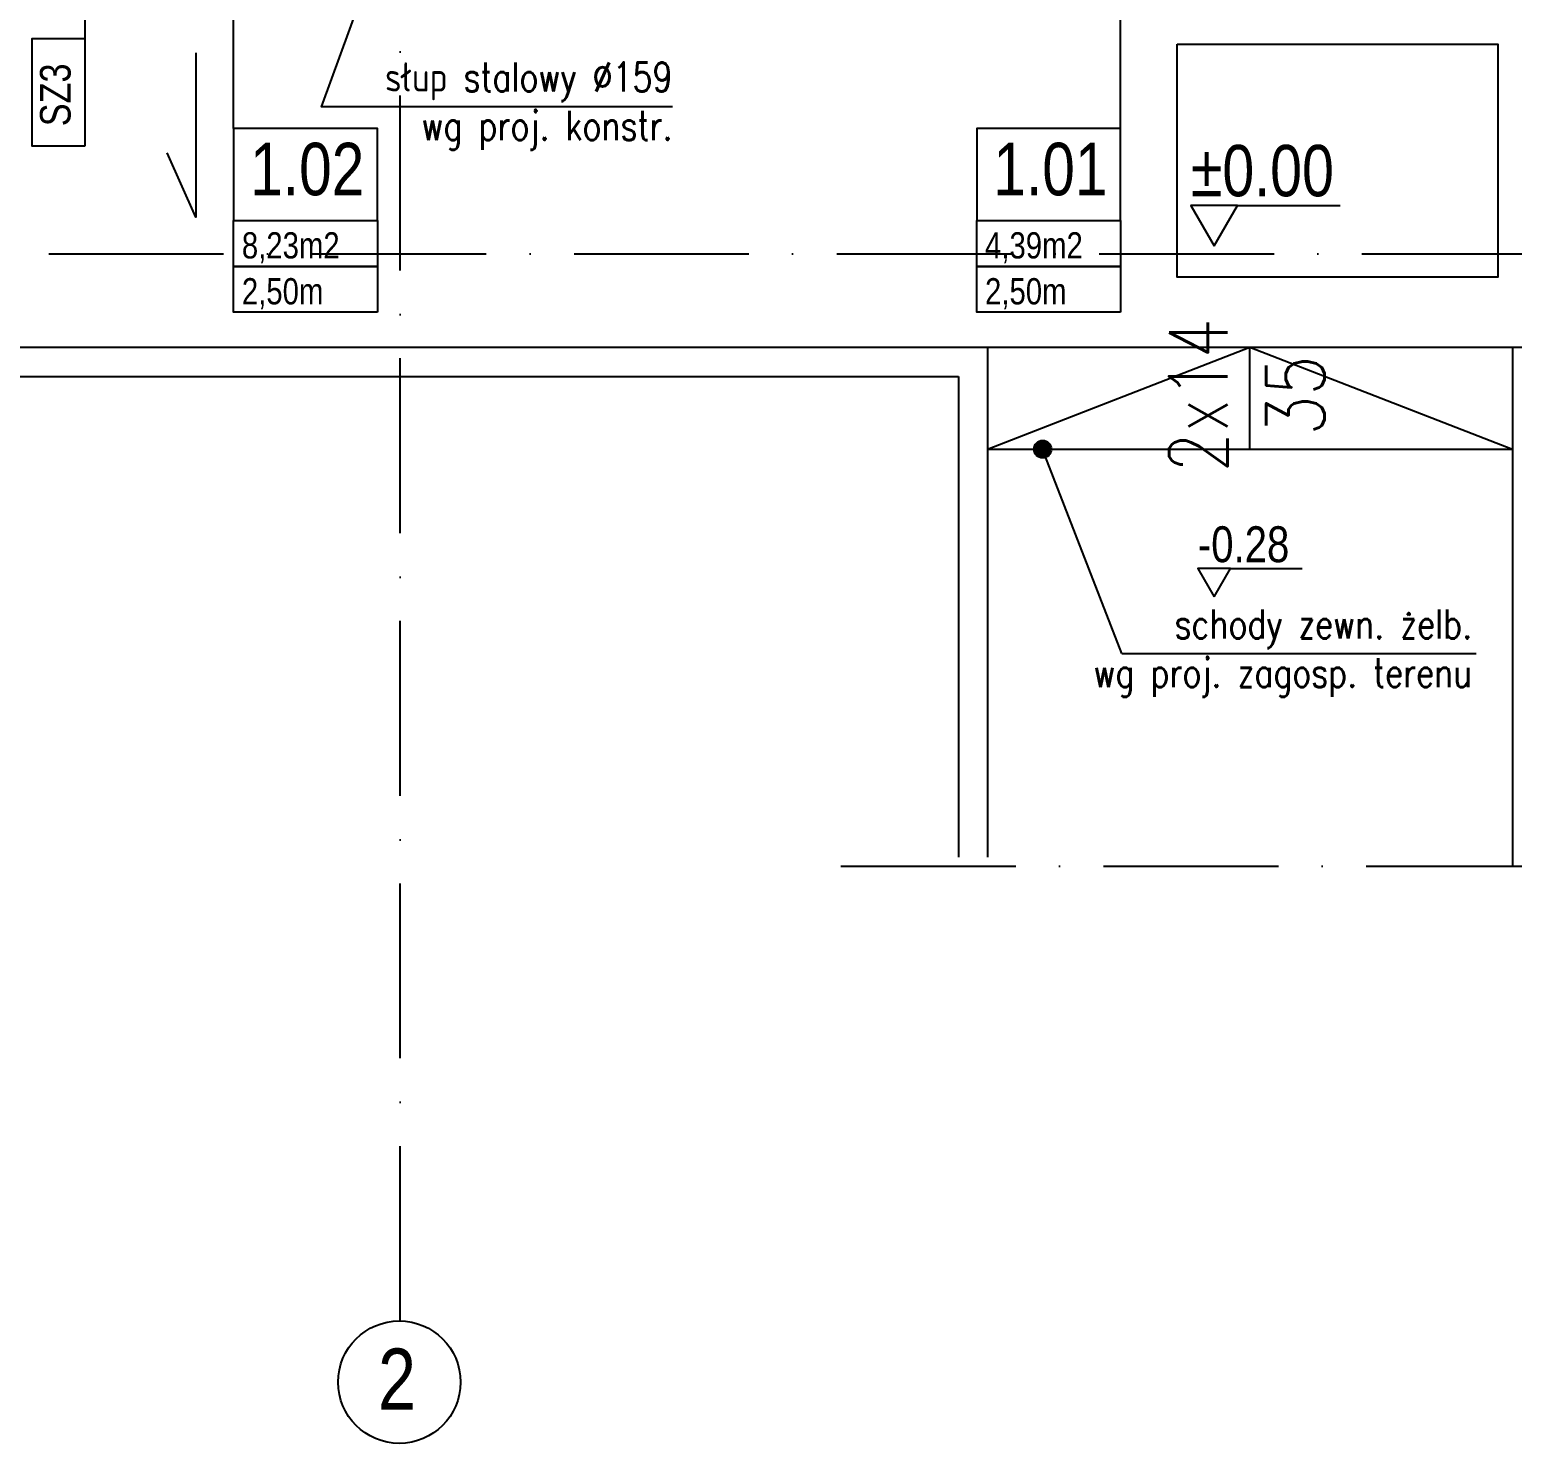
# Model space of a CAD drawing. Header units: millimetres. Extents: x 58205 to 122423, y 1055 to 94479.
# Drawn here: x 69578 to 70087, y 10321 to 10806 of the extents above; entities that cross this region are included whole.
import ezdxf

# ---------------------------------------------------------------- set-up
doc = ezdxf.new("R2010")
doc.units = ezdxf.units.MM
doc.linetypes.add('0707_PB_080619_gn_xref$0$ACAD_ISO10W100', pattern=[18, 12, -3, 0, -3])
doc.linetypes.add('ACAD_ISO10W100', pattern=[18, 12, -3, 0, -3])
for name, color, linetype in [('+48_KOTY', 3, 'Continuous'), ('+48_OPISY', 3, 'Continuous'), ('+48_OPISY T', 3, 'Continuous'), ('+48_OPISY_POM', 3, 'Continuous'), ('+48_OPISY_ŚCIAN', 3, 'Continuous'), ('+48_OSIE', 8, 'Continuous'), ('+48_SCHODY', 2, 'Continuous'), ('+48_WIDOK', 5, 'Continuous')]:
    doc.layers.add(name, color=color, linetype=linetype)
doc.styles.add('WRP_ARIAL', font='ARIAL.TTF', dxfattribs={"width": 0.8})
doc.styles.add('wymiary', font='romans.shx', dxfattribs={"width": 0.8})

# ---------------------------------------------------------------- blocks, each defined once
blk = doc.blocks.new('OZN_OSI')
at = {"layer": '+48_OSIE', "linetype": 'Continuous', "ltscale": 5}
blk.add_circle((0, -30), 30, dxfattribs=at)
at = {"layer": '+48_OSIE', "linetype": 'Continuous', "ltscale": 5, "style": 'WRP_ARIAL', "width": 0.8}
blk.add_attdef('NR', (-23.26, -43.54), '', height=30, dxfattribs=at)
blk = doc.blocks.new('OPISY_POM_METKA')
at = {"layer": '+48_OPISY_POM', "ltscale": 5}
for points in [[(0, -70), (109.7, -70), (109.7, 0), (0, 0)], [(109.7, -105), (0, -105), (0, -70), (109.7, -70)]]:
    blk.add_lwpolyline(points, close=True, dxfattribs=at)
at = {"layer": '+48_OPISY_POM'}
blk.add_lwpolyline([(109.7, -140), (0, -140), (0, -105), (109.7, -105)], close=True, dxfattribs=at)
at = {"layer": '+48_OPISY_POM', "ltscale": 5, "style": 'WRP_ARIAL', "width": 0.8}
for tag, p, height in [('NRPOM', (25.8, -50.8), 40), ('POW', (6.4, -99), 20)]:
    blk.add_attdef(tag, p, '', height=height, dxfattribs=at)
at = {"layer": '+48_OPISY_POM', "style": 'WRP_ARIAL', "width": 0.8}
blk.add_attdef('H', (6.4, -134), '', height=20, dxfattribs=at)
blk = doc.blocks.new('SCIANA')
at = {"layer": '+48_OPISY_ŚCIAN', "ltscale": 5}
blk.add_line((-25, 0), (25, 0), dxfattribs=at)
blk.add_lwpolyline([(-60, 0), (-25, 0), (-25, 17.5), (-60, 17.5)], close=True, dxfattribs=at)
at = {"layer": '+48_OPISY_ŚCIAN', "ltscale": 5, "style": 'WRP_ARIAL', "width": 0.8}
blk.add_attdef('TYP', (-53.56, 4.8), '', height=10, dxfattribs=at)
blk = doc.blocks.new('koty')
at = {"layer": '+48_KOTY', "color": 3, "ltscale": 5}
blk.add_line((70403.15, 11224.99), (70423.15, 11224.99), dxfattribs=at)
blk.add_lwpolyline([(70398.6, 11217.11), (70403.15, 11224.99), (70394.05, 11224.99)], close=True, dxfattribs=at)
at = {"layer": '+48_KOTY', "color": 3, "style": 'WRP_ARIAL', "width": 0.8}
blk.add_attdef('POZIOM', (70403.19, 11226.78), '', height=10, dxfattribs=at)

msp = doc.modelspace()

# ---------------------------------------------------------------- hatches: boundary and pattern name
at = {"layer": '+48_OPISY T'}
h = msp.add_hatch(color=256, dxfattribs=at)
edge = h.paths.add_edge_path()
edge.add_arc((69925.836, 10662.217), 3, 0, 360)

# ---------------------------------------------------------------- linework, layer by layer
at = {"layer": '+48_OPISY'}
msp.add_line((69952.98, 10592.177), (70074.537, 10592.177), dxfattribs=at)
at = {"layer": '+48_OPISY', "linetype": '0707_PB_080619_gn_xref$0$ACAD_ISO10W100', "ltscale": 5}
msp.add_line((69856.613, 10519.217), (70238.57, 10519.217), dxfattribs=at)
at = {"layer": '+48_OPISY'}
for points in [[(69798.878, 10779.716), (69678.421, 10779.716), (69700.498, 10840.33)], [(69952.98, 10592.177), (69925.836, 10662.217)]]:
    msp.add_lwpolyline(points, dxfattribs=at)
at = {"layer": '+48_OPISY T'}
msp.add_circle((69925.836, 10662.217), 3, dxfattribs=at)
at = {"layer": '+48_OPISY_POM'}
for p, q in [((69648.285, 10772.195), (69648.285, 10874.165)), ((69952.598, 10772.195), (69952.598, 10874.165))]:
    msp.add_line(p, q, dxfattribs=at)
at = {"layer": '+48_OSIE', "linetype": 'ACAD_ISO10W100', "ltscale": 5}
for p, q in [((69705.484, 10363.161), (69705.484, 13180.923)), ((68053.193, 10729.217), (71642.384, 10729.217))]:
    msp.add_line(p, q, dxfattribs=at)
at = {"layer": '+48_SCHODY'}
for points in [[(69906.984, 10662.217), (69996.984, 10697.217), (70086.984, 10662.217)], [(69996.984, 10662.217), (69996.984, 10697.217)]]:
    msp.add_lwpolyline(points, dxfattribs=at)
at = {"layer": '+48_WIDOK'}
msp.add_lwpolyline([(69971.984, 10801.217), (70081.984, 10801.217), (70081.984, 10721.217), (69971.984, 10721.217)], close=True, dxfattribs=at)
at = {"layer": '+48_WIDOK', "linetype": 'Continuous'}
msp.add_lwpolyline([(69635.32, 10798.201), (69635.32, 10741.782), (69625.494, 10763.874)], dxfattribs=at)
at = {"layer": '+48_WIDOK'}
for points in [[(69514.485, 10697.217), (70193.484, 10697.217)], [(69906.984, 10697.217), (69906.984, 10522.217)], [(70086.984, 10697.217), (70086.984, 10519.217)], [(69524.485, 10687.217), (69896.984, 10687.217)], [(69896.984, 10687.217), (69896.984, 10522.217)], [(69906.984, 10662.217), (70086.984, 10662.217)]]:
    msp.add_lwpolyline(points, dxfattribs=at)

# ---------------------------------------------------------------- block references
at = {"layer": '+48_KOTY'}
ref = msp.add_blockref('koty', (-53916.862, -9010.136), dxfattribs=dict(at, xscale=1.759999999572756, yscale=1.759999999567299, zscale=1.759999999567403))
ref.add_attrib('POZIOM', '±0.00', (69976.701, 10749), dxfattribs={"color": 3, "height": 17.6, "style": 'WRP_ARIAL', "width": 0.8})
ref = msp.add_blockref('koty', (-16746.4, -3207.944), dxfattribs=dict(at, xscale=1.231999999701657, yscale=1.231999999697109, zscale=1.231999999697182))
ref.add_attrib('POZIOM', '-0.28', (69979.094, 10623.452), dxfattribs={"color": 3, "height": 12.32, "style": 'WRP_ARIAL', "width": 0.8})
at = {"layer": '+48_OPISY_POM'}
ref = msp.add_blockref('OPISY_POM_METKA', (69648.285, 10772.195), dxfattribs=dict(at, xscale=0.4499999999970896, yscale=0.4499999999998181, zscale=0.4499999999992042))
ref.add_attrib('H', '2,50m', (69651.144, 10711.906), dxfattribs={"height": 9, "style": 'WRP_ARIAL', "width": 0.8})
ref.add_attrib('NRPOM', '1.02', (69653.997, 10749.335), dxfattribs={"ltscale": 5, "height": 18, "style": 'WRP_ARIAL', "width": 0.8})
ref.add_attrib('POW', '8,23m2', (69651.144, 10727.656), dxfattribs={"ltscale": 5, "height": 9, "style": 'WRP_ARIAL', "width": 0.8})
ref = msp.add_blockref('OPISY_POM_METKA', (69903.229, 10772.195), dxfattribs=dict(at, xscale=0.4500000000043656, yscale=0.4499999999989086, zscale=0.4499999999992042))
ref.add_attrib('H', '2,50m', (69906.088, 10711.906), dxfattribs={"height": 9, "style": 'WRP_ARIAL', "width": 0.8})
ref.add_attrib('NRPOM', '1.01', (69908.941, 10749.335), dxfattribs={"ltscale": 5, "height": 18, "style": 'WRP_ARIAL', "width": 0.8})
ref.add_attrib('POW', '4,39m2', (69906.088, 10727.656), dxfattribs={"ltscale": 5, "height": 9, "style": 'WRP_ARIAL', "width": 0.8})
at = {"layer": '+48_OPISY_ŚCIAN', "xscale": 1.050000000000182, "yscale": 1.050000000000182, "zscale": 1.05, "rotation": 90}
msp.add_blockref('SCIANA', (69597.424, 10829.257), dxfattribs=at).add_auto_attribs({'TYP': 'SZ3'})
at = {"layer": '+48_OSIE'}
ref = msp.add_blockref('OZN_OSI', (69705.167, 10363.169), dxfattribs=dict(at, xscale=0.7000000000007276, yscale=0.6999999999998181, zscale=0.7))
ref.add_attrib('NR', '2', (69697.838, 10332.69), dxfattribs={"linetype": 'Continuous', "ltscale": 5, "height": 21, "style": 'WRP_ARIAL', "width": 0.8})

# ---------------------------------------------------------------- texts
at = {"layer": '+48_OPISY', "char_height": 10, "width": 267.38166, "attachment_point": 3, "style": 'WRP_ARIAL'}
for s, insert in [('{\\Fromans|c238;słup stalowy %%C159\\Pwg proj. konstr. }', (69798.878, 10794.936)), ('{\\Fromans|c238;schody zewn. żelb. \\Pwg proj. zagosp. terenu}', (70073.224, 10607.258))]:
    msp.add_mtext(s, dxfattribs=dict(at, insert=insert))
at = {"layer": '+48_SCHODY', "insert": (69969.224, 10680.686), "char_height": 20, "width": 659.46711, "attachment_point": 2, "rotation": 90, "style": 'wymiary'}
msp.add_mtext('2x14\\P35', dxfattribs=at)

doc.saveas('drawing.dxf')
